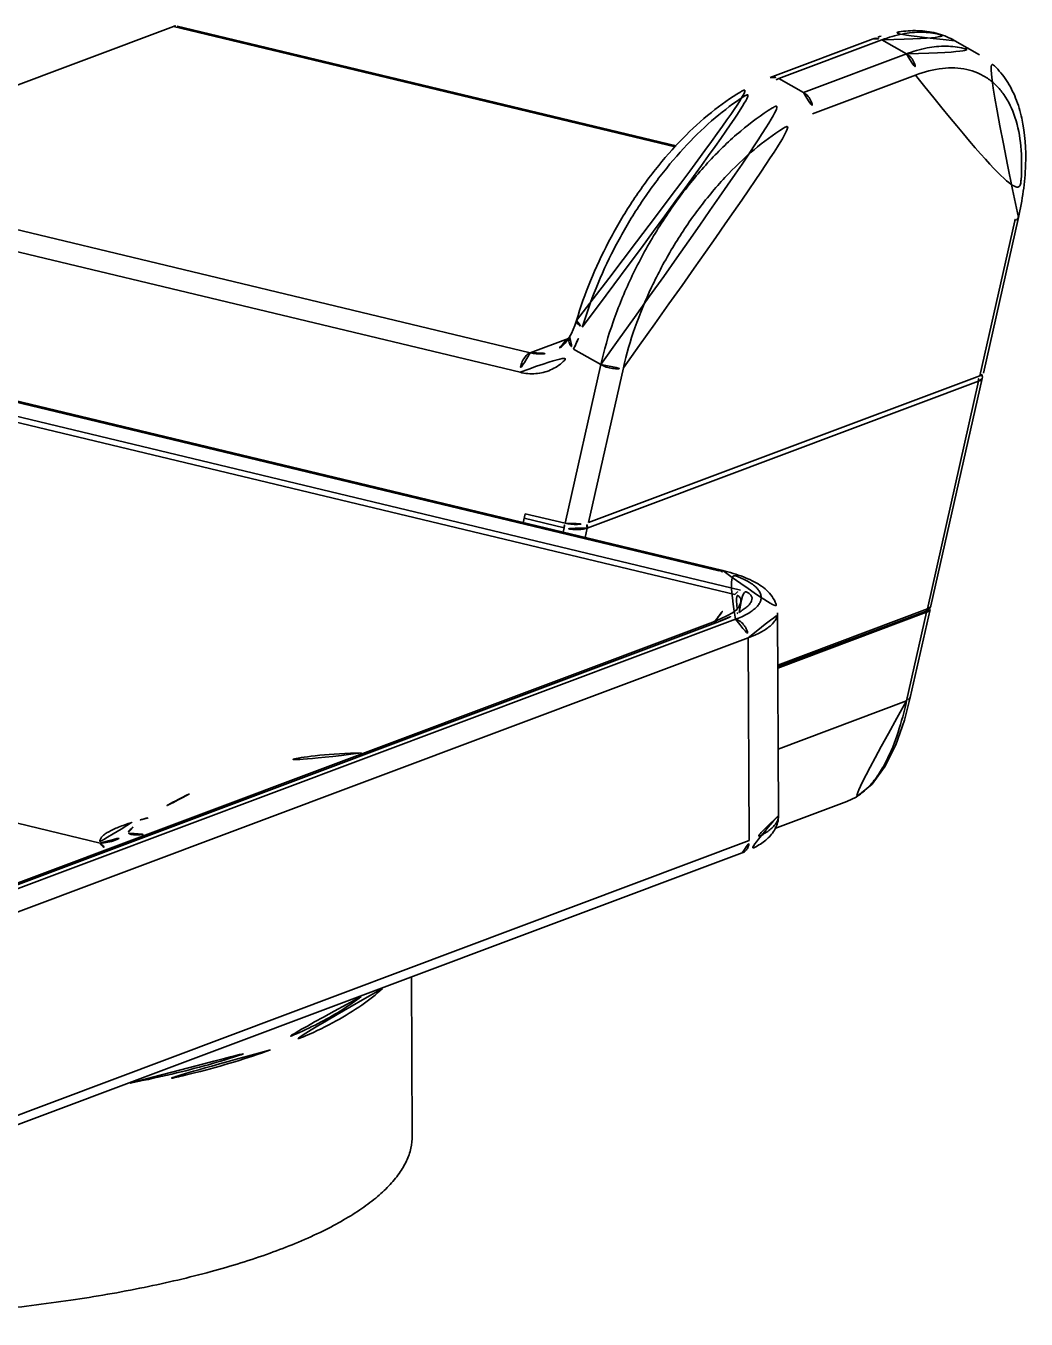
# Model space of a CAD drawing. Extents: x 16296660632 to 16296677481, y -37409620961 to -37409618123.
# Drawn here: x 16296676990.9 to 16296677036.7, y -37409618880 to -37409618820.7 of the extents above; entities that cross this region are included whole.
import ezdxf

# ---------------------------------------------------------------- set-up
doc = ezdxf.new("R2010")
doc.units = 0
doc.header["$LTSCALE"] = 10
doc.header["$MEASUREMENT"] = 0
doc.layers.add('粗实线', color=7, linetype='CONTINUOUS', lineweight=35)

msp = doc.modelspace()

# ---------------------------------------------------------------- linework, layer by layer
at = {"layer": '粗实线', "color": 7, "linetype": 'Continuous'}
for p, q in [((16296676997.625839, -37409618820.694153), (16296676979.67062, -37409618827.429459)), ((16296677020.648991, -37409618826.21727), (16296676997.625839, -37409618820.694153)), ((16296677020.694969, -37409618826.171463), (16296676997.80411, -37409618820.680069)), ((16296677024.99295, -37409618823.03862), (16296677029.71801, -37409618821.266167)), ((16296677025.40391, -37409618823.086143), (16296677030.128969, -37409618821.31369)), ((16296677030.128969, -37409618821.31369), (16296677031.255859, -37409618821.953827)), ((16296677033.47263, -37409618821.352371), (16296677034.59952, -37409618821.992523)), ((16296677026.5308, -37409618823.726288), (16296677031.255859, -37409618821.953827)), ((16296677026.5308, -37409618823.726288), (16296677025.40391, -37409618823.086143)), ((16296677026.946699, -37409618824.701073), (16296677031.671761, -37409618822.928619)), ((16296676979.67062, -37409618827.429459), (16296677013.993759, -37409618835.663391)), ((16296676979.201429, -37409618828.321953), (16296677013.52457, -37409618836.555878)), ((16296677036.221239, -37409618829.613007), (16296677034.621071, -37409618836.713501)), ((16296677036.389441, -37409618829.457809), (16296677034.781811, -37409618836.591461)), ((16296677016.11665, -37409618834.176407), (16296677016.116631, -37409618834.176483)), ((16296677015.798519, -37409618834.933762), (16296677015.798441, -37409618834.933899)), ((16296677013.993759, -37409618835.663391), (16296677015.746481, -37409618835.005913)), ((16296677015.972549, -37409618835.491127), (16296677017.23007, -37409618836.20549)), ((16296677015.59037, -37409618843.481407), (16296677017.23007, -37409618836.20549)), ((16296677016.665859, -37409618843.448807), (16296677018.26602, -37409618836.348328)), ((16296677034.621071, -37409618836.713501), (16296677016.665859, -37409618843.448807)), ((16296677023.64019, -37409618846.541733), (16296676985.199659, -37409618837.320084)), ((16296677034.563391, -37409618836.969467), (16296677016.608179, -37409618843.704788)), ((16296677034.563391, -37409618836.969467), (16296677032.211069, -37409618847.407547)), ((16296677034.726641, -37409618836.836258), (16296677032.374331, -37409618847.274338)), ((16296677023.38345, -37409618846.753571), (16296676984.942921, -37409618837.531914)), ((16296677022.642469, -37409618845.662292), (16296676988.278959, -37409618837.418694)), ((16296677022.82074, -37409618845.648216), (16296676988.45723, -37409618837.404617)), ((16296677013.762039, -37409618843.042801), (16296677013.669609, -37409618843.452927)), ((16296677015.54455, -37409618843.684753), (16296677013.716209, -37409618843.24614)), ((16296677015.59037, -37409618843.481407), (16296677013.762039, -37409618843.042801)), ((16296677015.49795, -37409618843.891533), (16296677015.54455, -37409618843.684753)), ((16296677016.511311, -37409618844.134628), (16296677016.608179, -37409618843.704788)), ((16296677025.34926, -37409618849.981522), (16296677032.211069, -37409618847.407547)), ((16296677032.271681, -37409618847.437683), (16296677032.345949, -37409618847.348328)), ((16296677032.345949, -37409618847.348328), (16296677032.37442, -37409618847.273827)), ((16296676980.973841, -37409618863.536713), (16296677022.36367, -37409618848.010651)), ((16296676981.0282, -37409618863.779968), (16296677023.411949, -37409618847.881058)), ((16296676981.23394, -37409618863.523682), (16296677022.623779, -37409618847.99762)), ((16296677022.71423, -37409618847.869926), (16296677022.3638, -37409618848.01059)), ((16296677023.481091, -37409618847.426857), (16296677023.480841, -37409618847.426987)), ((16296677023.48107, -37409618847.42688), (16296677023.482121, -37409618847.425491)), ((16296677025.338181, -37409618847.590439), (16296677025.381269, -37409618856.888496)), ((16296677025.34963, -37409618850.062263), (16296677032.121071, -37409618847.522171)), ((16296677032.177111, -37409618847.558243), (16296677025.349899, -37409618850.119263)), ((16296677032.177111, -37409618847.558243), (16296677031.260521, -37409618851.625488)), ((16296677032.337851, -37409618847.436203), (16296677031.42873, -37409618851.470291)), ((16296676981.613939, -37409618864.634933), (16296677023.9977, -37409618848.736023)), ((16296677023.9977, -37409618848.736023), (16296677024.040791, -37409618858.034088)), ((16296677031.15941, -37409618852.514252), (16296677031.428761, -37409618851.4702)), ((16296677025.367121, -37409618853.836197), (16296677031.260521, -37409618851.625488)), ((16296676979.53956, -37409618854.615982), (16296676994.268591, -37409618858.149384)), ((16296677025.21826, -37409618857.478043), (16296677028.5145, -37409618856.241562)), ((16296676995.77449, -37409618857.416718), (16296676995.77424, -37409618857.416901)), ((16296677024.040791, -37409618858.034088), (16296676981.65703, -37409618873.932983)), ((16296677023.721769, -37409618858.596573), (16296676981.338011, -37409618874.495483)), ((16296677008.549419, -37409618864.287987), (16296677008.583111, -37409618871.559509))]:
    msp.add_line(p, q, dxfattribs=at)
for points in [[(16296677016.116631, -37409618834.176483), (16296677016.040939, -37409618834.408142), (16296677015.88562, -37409618834.773041), (16296677015.798519, -37409618834.933762)], [(16296677034.726761, -37409618836.835632), (16296677034.733259, -37409618836.786652), (16296677034.71349, -37409618836.672417), (16296677034.70752, -37409618836.663422)], [(16296677023.269991, -37409618847.587646), (16296677023.0459, -37409618847.714188), (16296677022.71423, -37409618847.869926)], [(16296677023.480841, -37409618847.426987), (16296677023.478689, -37409618847.429398), (16296677023.413851, -37409618847.487587), (16296677023.269991, -37409618847.587646)], [(16296677032.12067, -37409618847.522308), (16296677032.16881, -37409618847.502167), (16296677032.271681, -37409618847.437683)], [(16296677028.516439, -37409618856.240829), (16296677028.946609, -37409618856.03479), (16296677029.67947, -37409618855.438103), (16296677030.281309, -37409618854.624222), (16296677030.767309, -37409618853.640427), (16296677031.15941, -37409618852.514252)], [(16296676995.77416, -37409618857.416962), (16296676995.743179, -37409618857.437843), (16296676995.729429, -37409618857.446617)]]:
    msp.add_lwpolyline(points, dxfattribs=at)
for centre, radius, start, end in [((16296677032.079029, -37409618827.545547), 6.708592, 107.17367495, 110.60608222), ((16296677027.92868, -37409618829.804817), 7.177416, 110.59528681, 113.24070656), ((16296677021.89315, -37409618826.383698), 14.687493, 347.29851155, 348.02565577), ((16296677020.68479, -37409618853.831039), 8.40006, 75.31521998, 76.52302041), ((16296676976.90658, -37409618812.688202), 57.624206, 322.21324407, 323.76035062), ((16296677021.591721, -37409618844.156143), 3.941441, 298.58988508, 300.13048068), ((16296677006.50243, -37409618872.603577), 18.593651, 90.760307, 115.98198899), ((16296677006.469669, -37409618872.549873), 18.531023, 115.96380625, 125.25133061), ((16296676999.342951, -37409618868.766876), 12.120358, 107.30153124, 107.49257215), ((16296676995.62615, -37409618857.654678), 0.063609, 198.72337405, 208.73249437), ((16296676994.496241, -37409618858.063316), 0.243375, 194.90638456, 200.71090127)]:
    msp.add_arc(centre, radius, start, end, dxfattribs=at)
for centre, major_axis, ratio, start_param, end_param in [((16296677034.018101, -37409618836.568848), (-0.766058, 0.00496), 0.298602167, 2.478849175, 3.076096321), ((16296677016.06288, -37409618843.304169), (-0.766043, 0.004985), 0.298578776, 0.90805633, 2.478883301), ((16296677031.574129, -37409618847.413589), (-0.766058, 0.004978), 0.298574193, 2.478855673, 3.318138688)]:
    msp.add_ellipse(centre, major_axis=major_axis, ratio=ratio, start_param=start_param, end_param=end_param, dxfattribs=at)
for points, knots in [([(16296676997.625839, -37409618820.694153), (16296676997.64069, -37409618820.688568), (16296676997.698139, -37409618820.670898), (16296676997.761101, -37409618820.669746), (16296676997.804119, -37409618820.680077)], [0, 0, 0, 0, 0.263909093, 1, 1, 1, 1]), ([(16296677029.71801, -37409618821.266167), (16296677029.78133, -37409618821.242447), (16296677029.92816, -37409618821.227051), (16296677030.064871, -37409618821.277267), (16296677030.128969, -37409618821.31369)], [0, 0, 0, 0, 0.478407544, 1, 1, 1, 1]), ([(16296677030.128969, -37409618821.31369), (16296677030.43372, -37409618821.199364), (16296677031.03178, -37409618821.022247), (16296677031.9244, -37409618820.928421), (16296677032.750139, -37409618821.026672), (16296677033.248461, -37409618821.225037), (16296677033.47263, -37409618821.352371)], [0, 0, 0, 0, 0.283203684, 0.539870122, 0.775684678, 1, 1, 1, 1]), ([(16296677033.47263, -37409618821.352371), (16296677033.232849, -37409618821.216164), (16296677032.71331, -37409618820.999924), (16296677031.868561, -37409618820.864807), (16296677030.982269, -37409618820.908447), (16296677030.393391, -37409618821.044937), (16296677030.09819, -37409618821.136078)], [0, 0, 0, 0, 0.238196908, 0.480519446, 0.733143087, 1, 1, 1, 1]), ([(16296677031.255859, -37409618821.953827), (16296677031.560591, -37409618821.839523), (16296677032.158661, -37409618821.66246), (16296677033.05127, -37409618821.568573), (16296677033.87706, -37409618821.666763), (16296677034.37532, -37409618821.86525), (16296677034.599501, -37409618821.992554)], [0, 0, 0, 0, 0.283178914, 0.539876438, 0.775689476, 1, 1, 1, 1]), ([(16296677031.255859, -37409618821.953827), (16296677031.41486, -37409618822.044159), (16296677031.66136, -37409618822.355713), (16296677031.712799, -37409618822.746521), (16296677031.671761, -37409618822.928619)], [0, 0, 0, 0, 0.494862876, 1, 1, 1, 1]), ([(16296677036.389441, -37409618829.457809), (16296677036.568159, -37409618828.66478), (16296677036.7918, -37409618827.147141), (16296677036.677731, -37409618825.280853), (16296677036.293871, -37409618823.992317), (16296677035.874809, -37409618823.170441), (16296677035.314131, -37409618822.483063), (16296677034.84746, -37409618822.133362), (16296677034.59952, -37409618821.992523)], [0, 0, 0, 0, 0.298037679, 0.559434257, 0.677462982, 0.788807243, 0.895454376, 1, 1, 1, 1]), ([(16296677024.99296, -37409618823.03862), (16296677025.056271, -37409618823.014893), (16296677025.2031, -37409618822.999496), (16296677025.339809, -37409618823.049713), (16296677025.40391, -37409618823.086143)], [0, 0, 0, 0, 0.478407544, 1, 1, 1, 1]), ([(16296677031.671761, -37409618822.928619), (16296677032.06908, -37409618822.779572), (16296677032.845591, -37409618822.571114), (16296677033.833281, -37409618822.595947), (16296677034.519581, -37409618822.811722), (16296677034.97702, -37409618823.059464), (16296677035.382021, -37409618823.394348), (16296677035.860001, -37409618823.966293), (16296677036.299299, -37409618824.903526), (16296677036.549419, -37409618826.243584), (16296677036.544571, -37409618827.78862), (16296677036.380289, -37409618828.868698), (16296677036.261061, -37409618829.430923)], [0, 0, 0, 0, 0.124100082, 0.232602704, 0.283357705, 0.333296163, 0.383779729, 0.436111647, 0.550191202, 0.681587645, 0.831925991, 1, 1, 1, 1]), ([(16296677016.11665, -37409618834.176407), (16296677016.297119, -37409618833.564178), (16296677016.73147, -37409618832.338791), (16296677017.56205, -37409618830.557999), (16296677018.561211, -37409618828.846237), (16296677019.69747, -37409618827.256927), (16296677020.93681, -37409618825.839371), (16296677022.243799, -37409618824.635933), (16296677023.58448, -37409618823.683533), (16296677024.52652, -37409618823.213593), (16296677024.99295, -37409618823.03862)], [0, 0, 0, 0, 0.130576302, 0.265430561, 0.401441018, 0.535474433, 0.664519577, 0.785981579, 0.898087052, 1, 1, 1, 1]), ([(16296677016.382139, -37409618834.494308), (16296677016.56181, -37409618833.884773), (16296677016.992689, -37409618832.662903), (16296677017.813339, -37409618830.882599), (16296677018.7992, -37409618829.164062), (16296677019.91975, -37409618827.560608), (16296677021.14039, -37409618826.12149), (16296677022.423969, -37409618824.890663), (16296677023.73106, -37409618823.905319), (16296677024.64551, -37409618823.403397), (16296677025.096519, -37409618823.209824)], [0, 0, 0, 0, 0.130231576, 0.265017469, 0.401242634, 0.535723286, 0.665366327, 0.787369827, 0.899417157, 1, 1, 1, 1]), ([(16296677017.23007, -37409618836.20549), (16296677017.3801, -37409618835.539749), (16296677017.77475, -37409618834.191856), (16296677018.59071, -37409618832.215057), (16296677019.6208, -37409618830.287262), (16296677020.826229, -37409618828.4814), (16296677022.16161, -37409618826.865082), (16296677023.577499, -37409618825.49826), (16296677025.02099, -37409618824.431381), (16296677026.03421, -37409618823.912567), (16296677026.5308, -37409618823.726288)], [0, 0, 0, 0, 0.127369308, 0.261439643, 0.398503145, 0.534642919, 0.666005679, 0.789080279, 0.901011673, 1, 1, 1, 1]), ([(16296677026.5308, -37409618823.726288), (16296677026.6898, -37409618823.816597), (16296677026.9363, -37409618824.128166), (16296677026.98774, -37409618824.518967), (16296677026.946699, -37409618824.701073)], [0, 0, 0, 0, 0.494862876, 1, 1, 1, 1]), ([(16296677018.26602, -37409618836.348328), (16296677018.40605, -37409618835.726967), (16296677018.77438, -37409618834.468948), (16296677019.53595, -37409618832.623917), (16296677020.49737, -37409618830.824654), (16296677021.622431, -37409618829.139183), (16296677022.86878, -37409618827.630623), (16296677024.190281, -37409618826.354897), (16296677025.53755, -37409618825.359161), (16296677026.483219, -37409618824.874924), (16296677026.946699, -37409618824.701073)], [0, 0, 0, 0, 0.12736922, 0.261439703, 0.398503253, 0.534642915, 0.666005571, 0.789080221, 0.901011741, 1, 1, 1, 1]), ([(16296677036.38942, -37409618829.457809), (16296677036.3818, -37409618829.491653), (16296677036.33448, -37409618829.561478), (16296677036.2624, -37409618829.597557), (16296677036.221239, -37409618829.613007)], [0, 0, 0, 0, 0.441127953, 1, 1, 1, 1]), ([(16296677016.11665, -37409618834.176483), (16296677016.109949, -37409618834.199333), (16296677016.11586, -37409618834.257973), (16296677016.17099, -37409618834.33847), (16296677016.262011, -37409618834.420387), (16296677016.338751, -37409618834.46965), (16296677016.382139, -37409618834.494308)], [0, 0, 0, 0, 0.163412608, 0.376728503, 0.657515988, 1, 1, 1, 1]), ([(16296677015.798441, -37409618834.933899), (16296677015.705509, -37409618835.092033), (16296677015.487949, -37409618835.369186), (16296677015.18594, -37409618835.554398), (16296677015.034161, -37409618835.611328)], [0, 0, 0, 0, 0.530836908, 1, 1, 1, 1]), ([(16296677015.798441, -37409618834.933899), (16296677015.77738, -37409618834.969742), (16296677015.75263, -37409618835.059052), (16296677015.776991, -37409618835.2043), (16296677015.85235, -37409618835.353851), (16296677015.928341, -37409618835.446091), (16296677015.972549, -37409618835.491127)], [0, 0, 0, 0, 0.200499683, 0.427998731, 0.695551793, 1, 1, 1, 1]), ([(16296677015.972549, -37409618835.491127), (16296677016.014351, -37409618835.416412), (16296677016.179319, -37409618835.096603), (16296677016.304661, -37409618834.757172), (16296677016.382139, -37409618834.494308)], [0, 0, 0, 0, 0.238036205, 1, 1, 1, 1]), ([(16296677013.993759, -37409618835.663391), (16296677013.925699, -37409618835.688919), (16296677013.79237, -37409618835.787376), (16296677013.646299, -37409618836.001129), (16296677013.548491, -37409618836.266083), (16296677013.52412, -37409618836.459442), (16296677013.52457, -37409618836.555878)], [0, 0, 0, 0, 0.206150961, 0.453486432, 0.726524844, 1, 1, 1, 1]), ([(16296677013.52457, -37409618836.555878), (16296677013.759529, -37409618836.612244), (16296677014.24008, -37409618836.657967), (16296677014.940901, -37409618836.487869), (16296677015.54631, -37409618836.088058), (16296677015.84774, -37409618835.703506), (16296677015.972549, -37409618835.491127)], [0, 0, 0, 0, 0.253311849, 0.49659054, 0.741748832, 1, 1, 1, 1]), ([(16296677013.993759, -37409618835.663391), (16296677014.167931, -37409618835.705177), (16296677014.52249, -37409618835.742767), (16296677014.87306, -37409618835.671738), (16296677015.034161, -37409618835.611328)], [0, 0, 0, 0, 0.510042876, 1, 1, 1, 1]), ([(16296677017.23007, -37409618836.20549), (16296677017.30954, -37409618836.250641), (16296677017.48518, -37409618836.324173), (16296677017.760189, -37409618836.387161), (16296677018.026211, -37409618836.401657), (16296677018.194901, -37409618836.375), (16296677018.26602, -37409618836.348328)], [0, 0, 0, 0, 0.256153005, 0.529536189, 0.787093787, 1, 1, 1, 1]), ([(16296677034.563391, -37409618836.969467), (16296677034.567381, -37409618836.951767), (16296677034.57476, -37409618836.876068), (16296677034.5495, -37409618836.798279), (16296677034.516899, -37409618836.750923)], [0, 0, 0, 0, 0.239898526, 1, 1, 1, 1]), ([(16296677034.72678, -37409618836.835602), (16296677034.72028, -37409618836.86441), (16296677034.685829, -37409618836.905731), (16296677034.6248, -37409618836.943863), (16296677034.585211, -37409618836.961288), (16296677034.563391, -37409618836.969467)], [0, 0, 0, 0, 0.407495282, 0.678533942, 1, 1, 1, 1]), ([(16296677015.54455, -37409618843.684753), (16296677015.54438, -37409618843.648392), (16296677015.55574, -37409618843.57663), (16296677015.586571, -37409618843.510536), (16296677015.607189, -37409618843.48204)], [0, 0, 0, 0, 0.508293824, 1, 1, 1, 1]), ([(16296677016.608179, -37409618843.704788), (16296677016.535151, -37409618843.732178), (16296677016.364491, -37409618843.766663), (16296677016.093809, -37409618843.778473), (16296677015.81263, -37409618843.754013), (16296677015.62904, -37409618843.712936), (16296677015.54455, -37409618843.684753)], [0, 0, 0, 0, 0.216968942, 0.479377786, 0.752236598, 1, 1, 1, 1]), ([(16296677016.608179, -37409618843.704788), (16296677016.616871, -37409618843.666206), (16296677016.613609, -37409618843.582474), (16296677016.578239, -37409618843.507217), (16296677016.55319, -37409618843.474548)], [0, 0, 0, 0, 0.489854504, 1, 1, 1, 1]), ([(16296677022.642469, -37409618845.662292), (16296677022.67149, -37409618845.651413), (16296677022.730961, -37409618845.637123), (16296677022.792271, -37409618845.641388), (16296677022.82074, -37409618845.648216)], [0, 0, 0, 0, 0.514240862, 1, 1, 1, 1]), ([(16296677022.82074, -37409618845.648216), (16296677023.14225, -37409618845.725357), (16296677023.602551, -37409618845.859657), (16296677024.166849, -37409618846.103287), (16296677024.52751, -37409618846.305443), (16296677024.843639, -37409618846.543518), (16296677025.104219, -37409618846.834793), (16296677025.29142, -37409618847.187088), (16296677025.337549, -37409618847.454819), (16296677025.338181, -37409618847.590439)], [0, 0, 0, 0, 0.29072197, 0.419893918, 0.539765758, 0.653479224, 0.766346002, 0.880747542, 1, 1, 1, 1]), ([(16296677023.411949, -37409618847.881058), (16296677023.60199, -37409618847.809776), (16296677023.86739, -37409618847.693916), (16296677024.174471, -37409618847.501038), (16296677024.34782, -37409618847.359222), (16296677024.476709, -37409618847.212128), (16296677024.55954, -37409618847.059769), (16296677024.592831, -37409618846.902733), (16296677024.57387, -37409618846.745087), (16296677024.50424, -37409618846.591766), (16296677024.38776, -37409618846.444138), (16296677024.22645, -37409618846.302193), (16296677023.935169, -37409618846.108917), (16296677023.461941, -37409618845.894447), (16296677023.045389, -37409618845.765984), (16296677022.814211, -37409618845.705368)], [0, 0, 0, 0, 0.157628239, 0.22360105, 0.281137966, 0.330978833, 0.37459094, 0.414378993, 0.453630436, 0.495774043, 0.543526715, 0.598628837, 0.66198586, 0.81439195, 1, 1, 1, 1]), ([(16296677023.38345, -37409618846.753571), (16296677023.401831, -37409618846.7285), (16296677023.472309, -37409618846.642212), (16296677023.564671, -37409618846.570068), (16296677023.64019, -37409618846.541733)], [0, 0, 0, 0, 0.278142961, 1, 1, 1, 1]), ([(16296677023.482109, -37409618847.425537), (16296677023.526171, -37409618847.367538), (16296677023.585621, -37409618847.278549), (16296677023.639589, -37409618847.151688), (16296677023.66073, -37409618847.058823), (16296677023.657, -37409618846.964706), (16296677023.613529, -37409618846.871964), (16296677023.51766, -37409618846.794533), (16296677023.432631, -37409618846.76532), (16296677023.38345, -37409618846.753571)], [0, 0, 0, 0, 0.253606751, 0.369595925, 0.478392292, 0.582800123, 0.691710589, 0.823945844, 1, 1, 1, 1]), ([(16296677023.57019, -37409618847.565063), (16296677023.637501, -37409618847.525963), (16296677023.76322, -37409618847.44751), (16296677023.930861, -37409618847.320892), (16296677024.062611, -37409618847.19046), (16296677024.152491, -37409618847.054977), (16296677024.176769, -37409618846.928757), (16296677024.150261, -37409618846.83432), (16296677024.104959, -37409618846.764664), (16296677024.0319, -37409618846.698761), (16296677023.88039, -37409618846.609177), (16296677023.74161, -37409618846.565979), (16296677023.64019, -37409618846.541733)], [0, 0, 0, 0, 0.14571779, 0.277105937, 0.392523641, 0.491363991, 0.577983841, 0.622247101, 0.671950631, 0.731494845, 0.804801672, 1, 1, 1, 1]), ([(16296677032.211069, -37409618847.407547), (16296677032.205259, -37409618847.433327), (16296677032.18524, -37409618847.481323), (16296677032.143259, -37409618847.513893), (16296677032.121071, -37409618847.522186)], [0, 0, 0, 0, 0.527349557, 1, 1, 1, 1]), ([(16296677032.211069, -37409618847.407547), (16296677032.24671, -37409618847.39418), (16296677032.30658, -37409618847.366707), (16296677032.35602, -37409618847.318604), (16296677032.36763, -37409618847.293587)], [0, 0, 0, 0, 0.579964561, 1, 1, 1, 1]), ([(16296677022.3638, -37409618848.01059), (16296677022.40411, -37409618847.995468), (16296677022.491751, -37409618847.977982), (16296677022.58033, -37409618847.987198), (16296677022.623779, -37409618847.99762)], [0, 0, 0, 0, 0.490735873, 1, 1, 1, 1]), ([(16296677022.623779, -37409618847.99762), (16296677022.776819, -37409618847.940224), (16296677023.0662, -37409618847.823563), (16296677023.347549, -37409618847.688057), (16296677023.47784, -37409618847.616997)], [0, 0, 0, 0, 0.524118601, 1, 1, 1, 1]), ([(16296677023.411949, -37409618847.881058), (16296677023.49231, -37409618847.900337), (16296677023.652781, -37409618847.982468), (16296677023.805969, -37409618848.149612), (16296677023.90114, -37409618848.314056), (16296677023.972879, -37409618848.494186), (16296677023.997259, -37409618848.64003), (16296677023.9977, -37409618848.736023)], [0, 0, 0, 0, 0.224515121, 0.474378333, 0.606033658, 0.739149588, 1, 1, 1, 1]), ([(16296677023.9977, -37409618848.736023), (16296677024.194139, -37409618848.662338), (16296677024.54281, -37409618848.511383), (16296677024.925671, -37409618848.268951), (16296677025.143311, -37409618848.058823), (16296677025.254669, -37409618847.906509), (16296677025.32308, -37409618847.750107), (16296677025.3384, -37409618847.642273), (16296677025.33816, -37409618847.590439)], [0, 0, 0, 0, 0.339233067, 0.613031216, 0.726586951, 0.826604119, 0.916200892, 1, 1, 1, 1]), ([(16296677031.428711, -37409618851.470291), (16296677031.421089, -37409618851.504143), (16296677031.37377, -37409618851.573959), (16296677031.30168, -37409618851.610046), (16296677031.260521, -37409618851.625488)], [0, 0, 0, 0, 0.441127944, 1, 1, 1, 1]), ([(16296677031.260521, -37409618851.625488), (16296677031.150961, -37409618852.111656), (16296677030.89979, -37409618853.058228), (16296677030.455059, -37409618854.188232), (16296677029.986759, -37409618854.997627), (16296677029.57571, -37409618855.527924), (16296677029.09066, -37409618855.96286), (16296677028.712391, -37409618856.167137), (16296677028.51631, -37409618856.240883)], [0, 0, 0, 0, 0.268535507, 0.527082301, 0.651302933, 0.771321593, 0.887125228, 1, 1, 1, 1]), ([(16296677025.381269, -37409618856.888496), (16296677025.38176, -37409618856.994766), (16296677025.355391, -37409618857.205383), (16296677025.23933, -37409618857.496262), (16296677025.06926, -37409618857.750412), (16296677024.85754, -37409618857.967293), (16296677024.615141, -37409618858.154877), (16296677024.243219, -37409618858.381531), (16296677023.93597, -37409618858.516243), (16296677023.721769, -37409618858.596573)], [0, 0, 0, 0, 0.125767633, 0.24776516, 0.367462455, 0.485320164, 0.604909537, 0.729275594, 1, 1, 1, 1]), ([(16296677025.381241, -37409618856.888496), (16296677025.381491, -37409618856.940338), (16296677025.366171, -37409618857.048172), (16296677025.29776, -37409618857.204567), (16296677025.186399, -37409618857.356888), (16296677024.96876, -37409618857.567017), (16296677024.585899, -37409618857.809448), (16296677024.23723, -37409618857.960403), (16296677024.040791, -37409618858.034088)], [0, 0, 0, 0, 0.083799108, 0.173395881, 0.273413049, 0.386968784, 0.660766933, 1, 1, 1, 1]), ([(16296676995.69977, -37409618857.207024), (16296676995.59745, -37409618857.239258), (16296676995.399811, -37409618857.304466), (16296676995.11763, -37409618857.409058), (16296676994.90003, -37409618857.501877), (16296676994.74222, -37409618857.579422), (16296676994.60676, -37409618857.653473), (16296676994.46357, -37409618857.746323), (16296676994.331909, -37409618857.865623), (16296676994.26461, -37409618857.976791), (16296676994.250561, -37409618858.064713), (16296676994.25577, -37409618858.106194), (16296676994.261049, -37409618858.125923)], [0, 0, 0, 0, 0.178267986, 0.345757323, 0.499956011, 0.57112636, 0.637857335, 0.756460981, 0.853805606, 0.931601143, 0.966046905, 1, 1, 1, 1]), ([(16296676995.774031, -37409618857.416992), (16296676995.74258, -37409618857.439247), (16296676995.685551, -37409618857.482407), (16296676995.62265, -37409618857.540337), (16296676995.586571, -37409618857.586723), (16296676995.565281, -37409618857.624802), (16296676995.559999, -37409618857.657669), (16296676995.56591, -37409618857.675087)], [0, 0, 0, 0, 0.333985351, 0.619562804, 0.738658724, 0.840503352, 1, 1, 1, 1]), ([(16296676996.47369, -37409618856.986313), (16296676996.410379, -37409618857.002838), (16296676996.164141, -37409618857.068314), (16296676995.91914, -37409618857.138611), (16296676995.73835, -37409618857.194931)], [0, 0, 0, 0, 0.256820546, 1, 1, 1, 1]), ([(16296676994.268591, -37409618858.149338), (16296676994.5009, -37409618858.13884), (16296676994.965469, -37409618858.047211), (16296676995.383039, -37409618857.824173), (16296676995.570379, -37409618857.685272)], [0, 0, 0, 0, 0.499272776, 1, 1, 1, 1]), ([(16296676995.57037, -37409618857.685257), (16296676995.57983, -37409618857.702477), (16296676995.619341, -37409618857.732239), (16296676995.6961, -37409618857.755074), (16296676995.794741, -37409618857.768112), (16296676995.954321, -37409618857.773933), (16296676996.17557, -37409618857.762497), (16296676996.357059, -37409618857.74321), (16296676996.45153, -37409618857.731583)], [0, 0, 0, 0, 0.065236094, 0.154119705, 0.265696195, 0.394164088, 0.684004289, 1, 1, 1, 1]), ([(16296677023.721781, -37409618858.596588), (16296677023.76992, -37409618858.578522), (16296677023.86249, -37409618858.521652), (16296677023.96549, -37409618858.389313), (16296677024.02832, -37409618858.221313), (16296677024.04108, -37409618858.097839), (16296677024.040791, -37409618858.034088)], [0, 0, 0, 0, 0.224981577, 0.462777368, 0.720998388, 1, 1, 1, 1]), ([(16296676994.268591, -37409618858.149384), (16296676994.294109, -37409618858.205368), (16296676994.3946, -37409618858.31546), (16296676994.51812, -37409618858.389343), (16296676994.59103, -37409618858.426964)], [0, 0, 0, 0, 0.428539307, 1, 1, 1, 1]), ([(16296677006.24132, -37409618865.178726), (16296677005.972099, -37409618865.392197), (16296677005.375561, -37409618865.809334), (16296677004.37735, -37409618866.380112), (16296677003.233919, -37409618866.925987), (16296677002.41445, -37409618867.257103), (16296677001.982889, -37409618867.418991)], [0, 0, 0, 0, 0.213445837, 0.451256698, 0.713650068, 1, 1, 1, 1]), ([(16296677007.212379, -37409618864.819778), (16296677006.91914, -37409618865.094711), (16296677006.238091, -37409618865.630386), (16296677005.052601, -37409618866.348892), (16296677003.64501, -37409618867.030838), (16296677002.61994, -37409618867.435928), (16296677002.074381, -37409618867.633293)], [0, 0, 0, 0, 0.204650116, 0.43932734, 0.704629834, 1, 1, 1, 1]), ([(16296676995.6339, -37409618869.157761), (16296676996.77573, -37409618868.931686), (16296676998.4326, -37409618868.5513), (16296677000.539789, -37409618867.930367), (16296677001.5163, -37409618867.594009), (16296677001.982889, -37409618867.418991)], [0, 0, 0, 0, 0.529980201, 0.773104925, 1, 1, 1, 1]), ([(16296677002.074381, -37409618867.633293), (16296677001.533609, -37409618867.828888), (16296677000.3992, -37409618868.202316), (16296676997.94451, -37409618868.881973), (16296676996.012381, -37409618869.285957), (16296676994.68014, -37409618869.520844)], [0, 0, 0, 0, 0.225831445, 0.468746746, 1, 1, 1, 1]), ([(16296677008.583099, -37409618871.559113), (16296677008.584021, -37409618871.754707), (16296677008.537741, -37409618872.156921), (16296677008.32765, -37409618872.748062), (16296677007.98106, -37409618873.329224), (16296677007.502159, -37409618873.898422), (16296677006.89402, -37409618874.454536), (16296677006.159651, -37409618874.995987), (16296677005.302311, -37409618875.520714), (16296677003.945101, -37409618876.223427), (16296677001.960131, -37409618877.028778), (16296676999.260111, -37409618877.859009), (16296676996.20348, -37409618878.571228), (16296676992.84967, -37409618879.151031), (16296676989.26384, -37409618879.586456), (16296676985.51643, -37409618879.868584), (16296676981.68116, -37409618879.991623), (16296676977.833611, -37409618879.953079), (16296676974.04966, -37409618879.753777), (16296676970.40374, -37409618879.397812), (16296676966.96772, -37409618878.892487), (16296676964.76759, -37409618878.443878), (16296676963.717449, -37409618878.191963)], [0, 0, 0, 0, 0.012304212, 0.02519695, 0.03918288, 0.054640683, 0.071828041, 0.090902421, 0.111948129, 0.134992454, 0.186975611, 0.246420625, 0.31252836, 0.384263016, 0.460417068, 0.539659957, 0.620579707, 0.701721352, 0.781624458, 0.858859726, 0.932068417, 1, 1, 1, 1])]:
    msp.add_open_spline(points, degree=3, knots=knots, dxfattribs=at)
msp.add_open_spline([(16296677032.36763, -37409618847.293587), (16296677032.370569, -37409618847.287262), (16296677032.3729, -37409618847.280586), (16296677032.374439, -37409618847.273788)], degree=3, dxfattribs=at)

doc.saveas('drawing.dxf')
